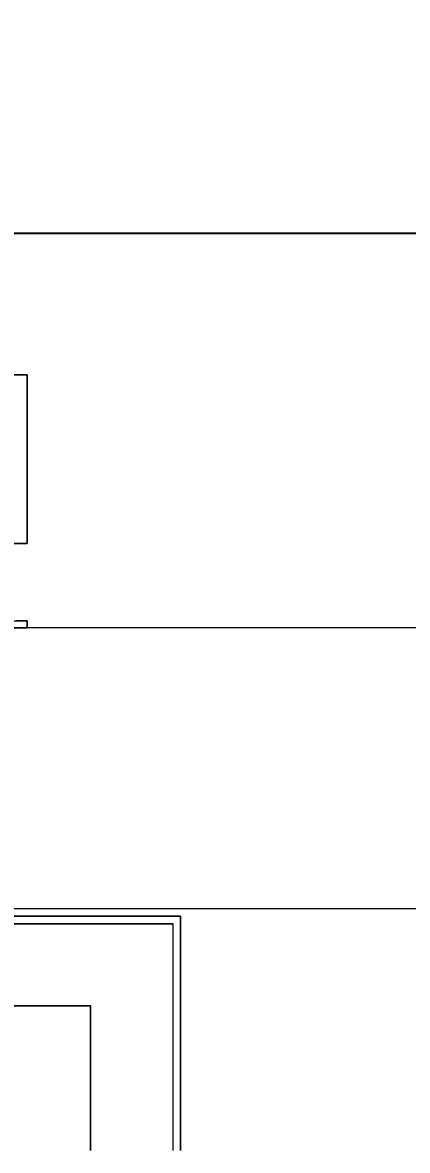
# Model space of a CAD drawing. Header units: millimetres. Extents: x 10569 to 232243, y -25347 to 80743.
# Drawn here: x 218377 to 218719, y 20992 to 21996 of the extents above; entities that cross this region are included whole.
import ezdxf

# ---------------------------------------------------------------- set-up
doc = ezdxf.new("R2010")
doc.units = ezdxf.units.MM
for name, color, linetype, lineweight in [('A-ANNO-DIMS', 211, 'Continuous', 5), ('A-WALL', 113, 'Continuous', 20), ('I-FURN', 30, 'Continuous', 20)]:
    doc.layers.add(name, color=color, linetype=linetype, lineweight=lineweight)
doc.styles.add('Arial_7', font='arial.ttf', dxfattribs={"width": 0.7, "height": 221.29491})
doc.dimstyles.new('Linear_-_1_5mm_Arial_6', dxfattribs={"dimscale": 304.8, "dimtxt": 225, "dimasz": 0.492126, "dimexe": 0.492126, "dimexo": 0.0625, "dimgap": 0.246063, "dimtad": 1, "dimdec": 0, "dimzin": 0, "dimdsep": 46, "dimtxsty": 'Arial_7', "dimblk1": 'OBLIQUE', "dimblk2": 'OBLIQUE', "dimsah": 1, "dimcen": 0.09, "dimadec": 0, "dimazin": 0, "dimtfac": 1, "dimtdec": 4, "dimtix": 1, "dimtmove": 0, "dimatfit": 3, "dimfxl": 0.492126, "dimfxlon": 1, "dimtvp": 1, "dimtolj": 1, "dimtzin": 0, "dimarcsym": 2})

# ---------------------------------------------------------------- blocks, each defined once
blk = doc.blocks.new('Walls 1 - Walls 1-3032194-PART PLAN of TENDER DRAFT G_F')
at = {"layer": 'A-WALL', "lineweight": 15}
for p, q in [((83635.3, 21457.5), (83621.8, 21457.5)), ((91689.3, 21457.5), (83635.3, 21457.5)), ((91214.3, 21207.5), (82724.3, 21207.5))]:
    blk.add_line(p, q, dxfattribs=at)
blk = doc.blocks.new('DLN_ Water Tank Cat Ladder_Low - DLN_ Water Tank Cat Ladder_Low-15029793-PART PLAN of TENDER DRAFT G_F')
at = {"layer": 'I-FURN', "lineweight": 15}
for p, q in [((238.5, 225), (173.5, 225)), ((173.5, 225), (238.5, 225)), ((238.5, 75), (238.5, 225)), ((238.5, 225), (238.5, 75)), ((225.5, 75), (238.5, 75)), ((238.5, 75), (225.5, 75)), ((173.5, 6), (238.5, 6)), ((238.5, 0), (173.5, 0)), ((225, 0), (238.5, 0)), ((238.5, 6), (229.2, 6)), ((238.5, 0), (238.5, 6)), ((238.5, 6), (238.5, 0)), ((-375, -256.5), (375, -256.5)), ((-375, -256.5), (375, -256.5)), ((375, -256.5), (-375, -256.5)), ((375, -256.5), (-375, -256.5)), ((375, -256.5), (375, -465)), ((375, -465), (375, -256.5)), ((375, -256.5), (375, -465)), ((375, -465), (375, -256.5)), ((-368.2, -263.3), (368.2, -263.3)), ((368.2, -263.3), (-368.2, -263.3)), ((368.2, -263.3), (368.2, -465)), ((368.2, -263.3), (368.2, -465)), ((295, -336.5), (-295, -336.5)), ((295, -336.5), (-295, -336.5)), ((-295, -336.5), (295, -336.5)), ((295, -336.5), (-295, -336.5)), ((295, -465), (295, -336.5)), ((295, -465), (295, -336.5)), ((295, -336.5), (295, -465)), ((295, -465), (295, -336.5))]:
    blk.add_line(p, q, dxfattribs=at)
blk = doc.blocks.new('_Oblique')
at = {"color": 0, "linetype": 'ByBlock', "lineweight": -2}
blk.add_line((-0.5, -0.5), (0.5, 0.5), dxfattribs=at)
blk = doc.blocks.new('DIMBLOCK278-PART PLAN of TENDER DRAFT G_F')
at = {"layer": 'A-ANNO-DIMS', "color": 0, "lineweight": -2, "transparency": 16777216}
for p, q in [((213735, 21939.5), (213735, 21658.5)), ((226285, 21939.5), (226285, 21658.5)), ((213735, 21808.5), (226285, 21808.5))]:
    blk.add_line(p, q, dxfattribs=at)
at = {"layer": 'Defpoints', "color": 0, "transparency": 16777216}
for p in [(213735, 21958.5), (226285, 21958.5), (226285, 21808.5)]:
    blk.add_point(p, dxfattribs=at)
at = {"layer": 'A-ANNO-DIMS', "color": 0, "lineweight": -2, "transparency": 16777216, "xscale": 150, "yscale": 150, "zscale": 150, "rotation": 180}
blk.add_blockref('_Oblique', (213735, 21808.5), dxfattribs=at)
at = {"layer": 'A-ANNO-DIMS', "color": 0, "lineweight": -2, "transparency": 16777216, "xscale": 150, "yscale": 150, "zscale": 150}
blk.add_blockref('_Oblique', (226285, 21808.5), dxfattribs=at)
at = {"layer": 'A-ANNO-DIMS', "color": 0, "transparency": 16777216, "insert": (220010, 21996.5), "char_height": 221.29, "width": 706.154, "attachment_point": 5, "style": 'Arial_7'}
blk.add_mtext('\\A1;12550', dxfattribs=at)

msp = doc.modelspace()

# ---------------------------------------------------------------- block references
at = {"layer": 'A-WALL', "lineweight": 15}
msp.add_blockref('Walls 1 - Walls 1-3032194-PART PLAN of TENDER DRAFT G_F', (134745.73932, 0), dxfattribs=at)
at = {"layer": 'I-FURN', "lineweight": 15}
msp.add_blockref('DLN_ Water Tank Cat Ladder_Low - DLN_ Water Tank Cat Ladder_Low-15029793-PART PLAN of TENDER DRAFT G_F', (218142.53229, 21457.48547), dxfattribs=at)

# ---------------------------------------------------------------- dimensions: what is measured, and where the dimension line sits
at = {"layer": 'A-ANNO-DIMS'}
dim = msp.add_linear_dim(base=(226285.03229, 21808.50502), p1=(213735.03229, 21958.50502), p2=(226285.03229, 21958.50502), dimstyle='Linear_-_1_5mm_Arial_6', override={"dimpost": '<>', "dimfxl": 12550}, dxfattribs=at)
dim.commit()
dim.dimension.update_dxf_attribs({"geometry": 'DIMBLOCK278-PART PLAN of TENDER DRAFT G_F', "text_midpoint": (220010.03229, 21996.49222)})

doc.saveas('drawing.dxf')
